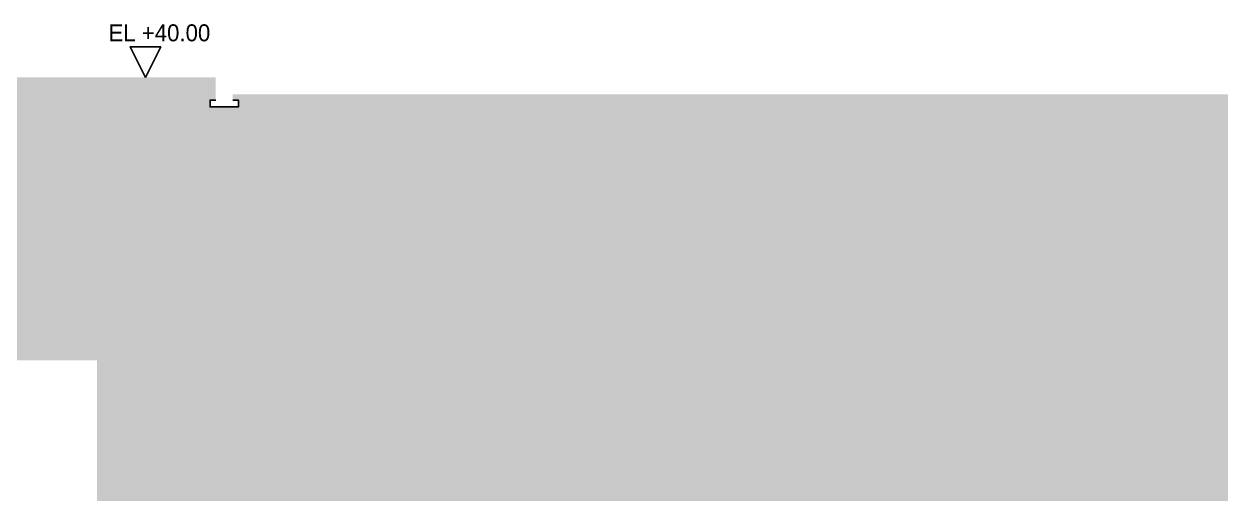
# Model space of a CAD drawing. Header units: millimetres. Extents: x 19868 to 801382, y -4805 to 85279.
# Drawn here: x 580495 to 591132, y 31149 to 35301 of the extents above; entities that cross this region are included whole.
import ezdxf

# ---------------------------------------------------------------- set-up
doc = ezdxf.new("R2010")
doc.units = ezdxf.units.MM
doc.header["$LTSCALE"] = 250
doc.layers.add('A-버림CONC', color=4, linetype='Continuous')
doc.layers.add('지반', color=254, linetype='Continuous')
doc.layers.add('NOPLOT', color=191, linetype='Continuous', plot=False)
doc.styles.add('Gdim', font='')
doc.styles.get('Gdim').set_extended_font_data('Dotum')

msp = doc.modelspace()

# ---------------------------------------------------------------- hatches: boundary and pattern name
at = {"layer": '지반'}
h = msp.add_hatch(dxfattribs=at)
h.set_pattern_fill('EARTH', color=251, scale=70, angle=45)
h.paths.add_polyline_path([(440367.8, 33228.9), (440367.8, 23234.4), (591132.4, 23234.4), (591132.4, 34678.9), (582338.2, 34678.9), (582338.2, 34628.9), (582388.2, 34628.9), (582388.2, 34568.9), (582138.2, 34568.9), (582138.2, 34628.9), (582188.2, 34628.9), (582188.2, 34828.9), (580288.2, 34828.9), (580288.2, 34778.9), (580138.2, 34778.9), (580138.2, 33778.9), (580038.2, 33778.9), (580038.2, 32328.9), (581138.2, 32328.9), (581138.2, 30828.9), (581238.2, 30828.9), (581238.2, 30768.9), (563118.2, 30768.9), (563118.2, 30828.9), (563218.2, 30828.9), (563218.2, 31528.9), (563818.2, 31528.9), (563818.2, 33668.9), (561843.1, 33668.9), (561663.1, 33488.9), (560453.4, 33488.9), (560273.4, 33668.9), (558088.2, 33668.9), (558088.2, 33728.9), (558188.2, 33728.9), (558188.2, 34318.9), (543138.2, 34318.9), (543138.2, 33878.9), (542838.2, 33878.9), (542838.2, 32228.9), (543438.2, 32228.9), (543438.2, 31528.9), (543538.2, 31528.9), (543538.2, 31468.9), (541838.2, 31468.9), (541838.2, 31528.9), (541938.2, 31528.9), (541938.2, 31968.9), (539138.2, 31968.9), (539138.2, 31528.9), (539238.2, 31528.9), (539238.2, 31468.9), (537538.2, 31468.9), (537538.2, 31528.9), (537638.2, 31528.9), (537638.2, 32228.9), (538238.2, 32228.9), (538238.2, 33018.9), (537638.2, 33018.9), (537638.2, 33078.9), (537738.2, 33078.9), (537738.2, 33418.9), (535238.2, 33418.9), (535238.2, 32878.9), (535338.2, 32878.9), (535338.2, 32818.9), (534538.2, 32818.9), (534538.2, 32878.9), (534638.2, 32878.9), (534638.2, 33418.9), (530588.2, 33418.9), (530188.2, 33018.9), (516778.2, 33018.9), (516708.2, 32948.9), (509968.2, 32948.9), (509968.2, 33008.9), (510068.2, 33008.9), (510068.2, 33848.9), (510668.2, 33848.9), (510668.2, 34398.9), (508508.2, 34398.9), (508508.2, 33808.9), (508608.2, 33808.9), (508608.2, 33748.9), (507668.2, 33748.9), (507668.2, 33808.9), (507768.2, 33808.9), (507768.2, 34448.9), (507488.2, 34448.9), (507488.2, 34508.9), (507538.2, 34508.9), (507536.6, 34832.3), (505138.2, 34820.6), (502738.2, 34808.9), (490888.2, 34568.9), (479038.2, 34328.9), (468288.2, 34228.9), (456838.2, 34128.9), (456138.2, 34128.9), (448038.2, 33228.9)])

# ---------------------------------------------------------------- linework, layer by layer
at = {"layer": 'A-버림CONC'}
msp.add_lwpolyline([(582188.2, 34628.9), (582138.2, 34628.9), (582138.2, 34568.9), (582388.2, 34568.9), (582388.2, 34628.9), (582338.2, 34628.9)], dxfattribs=at)
at = {"layer": 'NOPLOT', "linetype": 'Continuous'}
msp.add_lwpolyline([(581566.8, 34828.9), (581701.8, 35098.9), (581431.8, 35098.9), (581566.8, 34828.9)], dxfattribs=at)

# ---------------------------------------------------------------- texts
at = {"layer": 'NOPLOT', "linetype": 'Continuous', "style": 'Gdim'}
msp.add_text('EL +40.00', height=150, rotation=360, dxfattribs=at).set_placement((581240, 35148.4))

doc.saveas('drawing.dxf')
